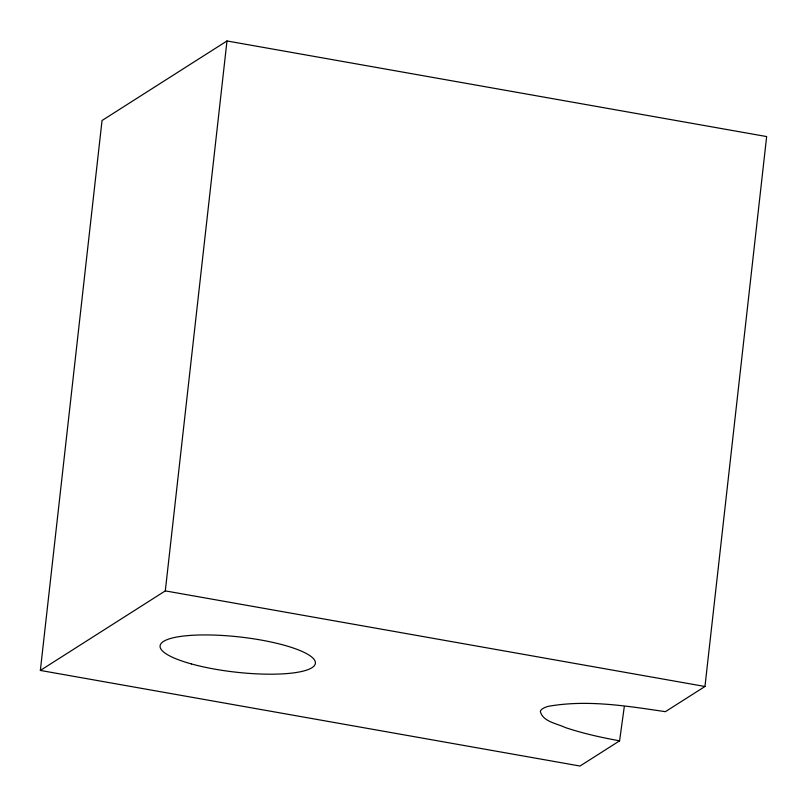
<?xml version="1.0" encoding="UTF-8"?>
<svg xmlns="http://www.w3.org/2000/svg" width="807" height="807" viewBox="0 0 807 807"><rect width="100%" height="100%" fill="white"/><g stroke="black" fill="none" stroke-linecap="round" stroke-linejoin="round"><path stroke-width="1.21" d="M619.584 740.836C601.276 737.477 583.027 733.482 565.364 727.561C557.042 723.496 542.758 721.74 540.347 711.431A57.751 13.094 6.4 0 1 548.367 706.317C587.123 699.457 626.868 705.994 665.392 711.673L704.965 686.485L766.65 136.565L226.989 40.965L102.035 120.515L40.35 670.435L580.011 766.035L619.584 740.836L624.275 706.781M40.35 670.435L165.304 590.885L226.989 40.965M165.304 590.885L704.965 686.485M191.36 663.919A78.118 17.704 6.4 0 0 314.871 664.837A78.118 17.704 6.4 0 0 206.985 634.938A78.118 17.704 6.4 0 0 191.36 663.919"/></g></svg>
